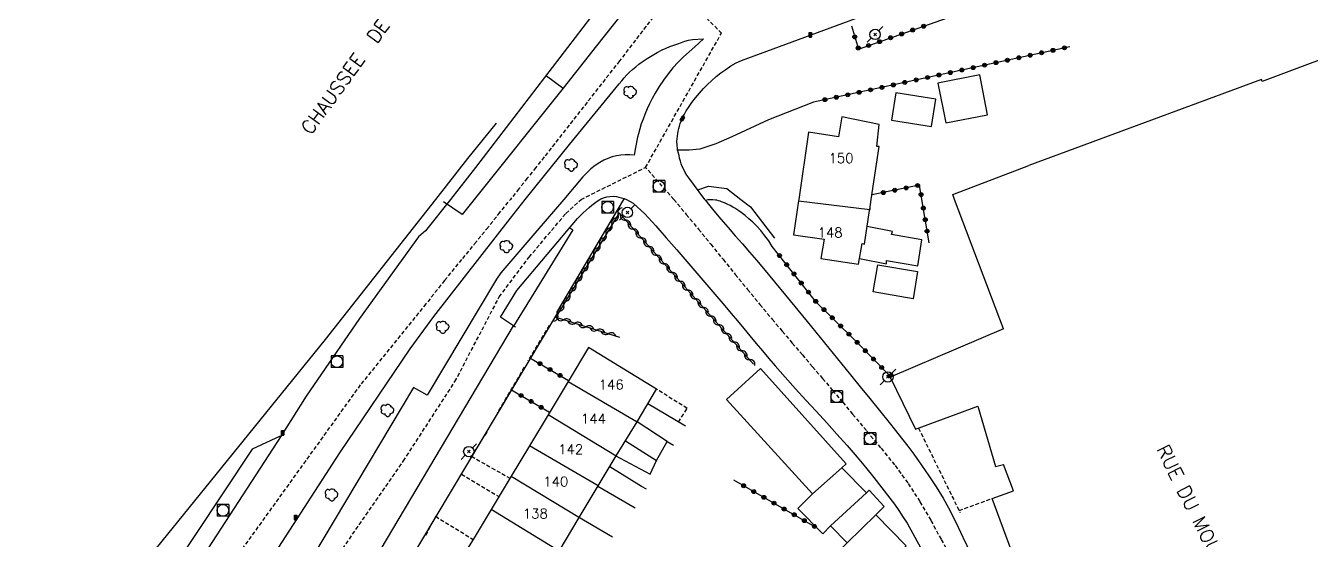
# Model space of a CAD drawing. Header units: millimetres. Extents: x 146998 to 148000, y 143999 to 145000.
# Drawn here: x 147505.5 to 147670.8, y 144127.2 to 144193.3 of the extents above; entities that cross this region are included whole.
import ezdxf
from ezdxf.enums import TextEntityAlignment as Align

# ---------------------------------------------------------------- set-up
doc = ezdxf.new("R2010")
doc.units = ezdxf.units.MM
doc.linetypes.add('DASHED', pattern=[0.75, 0.5, -0.25])
doc.layers.get('0').update_dxf_attribs({"linetype": 'CONTINUOUS'})
for name, color, linetype in [('W0001', 6, 'DASHED'), ('W0006', 2, 'CONTINUOUS'), ('W0008', 7, 'CONTINUOUS'), ('W0014', 7, 'CONTINUOUS'), ('W0017', 7, 'CONTINUOUS'), ('W0021', 2, 'CONTINUOUS'), ('W0101', 7, 'CONTINUOUS'), ('W0104', 1, 'CONTINUOUS'), ('W0112', 1, 'DASHED'), ('W0211', 2, 'CONTINUOUS'), ('W0300', 7, 'CONTINUOUS'), ('W0310', 3, 'CONTINUOUS'), ('W0322', 7, 'CONTINUOUS'), ('W0323', 7, 'CONTINUOUS'), ('W0401', 7, 'CONTINUOUS'), ('W0420', 7, 'CONTINUOUS'), ('W0473', 7, 'CONTINUOUS'), ('W0989', 7, 'CONTINUOUS'), ('W0991', 7, 'CONTINUOUS'), ('W1102', 7, 'CONTINUOUS')]:
    doc.layers.add(name, color=color, linetype=linetype)
doc.styles.get("Standard").update_dxf_attribs({"font": 'romans.shx', "width": 0.85})

# ---------------------------------------------------------------- blocks, each defined once
blk = doc.blocks.new('T401')
for p, q in [((-0.3, 0.3), (0, 0.3)), ((-0.3, -0.25), (-0.3, 0.3)), ((-0.3, 0.15), (0, 0.15)), ((-0.3, 0), (0, 0)), ((0, 0.3), (0, -0.25)), ((-0.3, -0.15), (0, -0.15)), ((-0.3, -0.25), (-0.3, -0.3)), ((-0.3, -0.3), (0, -0.3)), ((0, -0.3), (0, -0.25))]:
    blk.add_line(p, q)
blk = doc.blocks.new('T300')
for p, q in [((-0.8, 0.51), (-0.86, 0.34)), ((-0.86, 0.34), (-0.86, 0.17)), ((-0.86, 0.17), (-0.74, 0.06)), ((-0.69, 0.63), (-0.8, 0.51)), ((-0.8, -0.06), (-0.74, 0.06)), ((-0.74, 0.06), (-0.69, 0.11)), ((-0.57, 0.69), (-0.69, 0.63)), ((-0.46, 0.69), (-0.57, 0.69)), ((-0.29, 0.63), (-0.46, 0.69)), ((-0.29, 0.63), (-0.17, 0.74)), ((-0.23, 0.57), (-0.29, 0.63)), ((-0.17, 0.74), (-0.06, 0.8)), ((-0.06, 0.8), (0.06, 0.8)), ((0.06, 0.8), (0.23, 0.74)), ((0.23, 0.74), (0.34, 0.63)), ((0.34, 0.63), (0.4, 0.51)), ((0.46, 0.46), (0.34, 0.46)), ((0.4, 0.51), (0.4, 0.46)), ((0.57, 0.4), (0.46, 0.46)), ((0.57, 0.4), (0.69, 0.29)), ((0.69, 0.29), (0.74, 0.17)), ((0.74, 0.06), (0.69, -0.17)), ((0.74, 0.17), (0.74, 0.06)), ((-0.8, -0.17), (-0.8, -0.06)), ((-0.8, -0.23), (-0.8, -0.17)), ((-0.74, -0.34), (-0.8, -0.23)), ((-0.69, -0.4), (-0.74, -0.34)), ((-0.51, -0.46), (-0.69, -0.4)), ((-0.4, -0.46), (-0.51, -0.46)), ((-0.4, -0.46), (-0.34, -0.46)), ((-0.34, -0.46), (-0.34, -0.4)), ((-0.34, -0.51), (-0.34, -0.46)), ((-0.29, -0.63), (-0.34, -0.51)), ((-0.17, -0.74), (-0.29, -0.63)), ((-0.06, -0.8), (-0.17, -0.74)), ((0.06, -0.8), (-0.06, -0.8)), ((0.17, -0.74), (0.06, -0.8)), ((0.23, -0.69), (0.17, -0.74)), ((0.29, -0.46), (0.23, -0.46)), ((0.29, -0.63), (0.23, -0.69)), ((0.46, -0.4), (0.29, -0.46)), ((0.34, -0.51), (0.29, -0.63)), ((0.34, -0.51), (0.34, -0.46)), ((0.57, -0.34), (0.46, -0.4)), ((0.63, -0.29), (0.57, -0.34)), ((0.69, -0.17), (0.63, -0.29))]:
    blk.add_line(p, q)
blk = doc.blocks.new('T420')
for p, q in [((0.75, 0.75), (-0.75, 0.75)), ((-0.75, 0.75), (-0.75, -0.75)), ((0.75, 0.75), (0.75, -0.75)), ((0.75, -0.75), (-0.75, -0.75))]:
    blk.add_line(p, q)
blk.add_ellipse((0, 0), major_axis=(-0.53, 0.53), ratio=1, start_param=3.926991, end_param=10.210176)
blk = doc.blocks.new('T473')
for p, q in [((-0.166667, 0.166667), (0.166667, -0.166667)), ((-0.166667, -0.166667), (0.166667, 0.166667)), ((0.500001, 0.500001), (1.000002, 1.000002)), ((-1.000002, -1.000002), (-0.500001, -0.500001))]:
    blk.add_line(p, q)
blk.add_ellipse((0, 0), major_axis=(0.471405, 0.471405), ratio=1, start_param=5.4977871438, end_param=11.780972451)
blk = doc.blocks.new('t323o')
at = {"color": 0, "linetype": 'Continuous'}
for radius in [0.25, 0.15]:
    blk.add_circle((0, 0), radius, dxfattribs=at)
blk = doc.blocks.new('t310o')
at = {"color": 0, "linetype": 'Continuous'}
for centre, start, end in [((-0.5, 0.38), 216.8699, 323.1304), ((0.5, -0.37), 36.8699, 143.1303)]:
    blk.add_arc(centre, 0.625, start, end, dxfattribs=at)
blk = doc.blocks.new('t322o')
at = {"color": 0, "linetype": 'Continuous'}
for radius in [0.25, 0.15]:
    blk.add_circle((0, 0), radius, dxfattribs=at)

msp = doc.modelspace()

# ---------------------------------------------------------------- linework, layer by layer
at = {"layer": 'W0001'}
for points in [[(147589.16, 144198.33), (147586.15, 144194.43), (147581.83, 144188.79)], [(147585.18, 144175.11), (147594.93, 144192.34), (147589.16, 144198.33)], [(147581.83, 144188.79), (147572.15, 144176.45), (147571.07, 144175.09), (147569.98, 144173.72), (147568.9, 144172.36), (147567.81, 144171)], [(147576.89, 144171), (147585.18, 144175.11)], [(147588.82, 144171), (147585.18, 144175.11)], [(147517.91, 144080.13), (147529.55, 144093.74), (147537.87, 144112.1), (147545.82, 144125.5), (147554.06, 144137.39), (147560.68, 144147.6), (147566.37, 144158.46), (147570.21, 144163.58), (147574.94, 144169.2), (147576.89, 144171)], [(147559.35, 144160.59), (147561.67, 144163.39), (147563.21, 144165.29), (147564.74, 144167.19), (147566.28, 144169.09), (147567.81, 144171)], [(147588.82, 144171), (147590.41, 144169.08), (147591.99, 144167.16), (147593.57, 144165.23), (147595.14, 144163.3), (147596.71, 144161.37), (147598.29, 144159.44), (147599.87, 144157.51), (147601.46, 144155.6), (147602.75, 144154.06), (147604.04, 144152.54), (147605.34, 144151.02), (147606.64, 144149.5), (147607.94, 144147.99), (147609.23, 144146.46), (147610.52, 144144.93), (147611.8, 144143.4), (147613.63, 144141.21), (147615.46, 144139.02), (147617.25, 144136.8), (147618.94, 144134.49), (147620.45, 144132.15), (147621.85, 144129.74), (147623.19, 144127.3), (147624.53, 144124.86)], [(147559.35, 144160.59), (147556.95, 144157.57), (147548.51, 144147.17), (147528.04, 144118.76), (147519.12, 144106.5)]]:
    msp.add_lwpolyline(points, dxfattribs=at)
at = {"layer": 'W0006'}
for points in [[(147673.41, 144325.3), (147675.56, 144323.88), (147662.54, 144306.03), (147648.84, 144287.01), (147634.95, 144267.61), (147624.18, 144252.57), (147608.04, 144230.18), (147595.07, 144212.12), (147585.46, 144199.09), (147578.89, 144190.74), (147574.6, 144185.3)], [(147538.22, 144140.57), (147534.62, 144138.91), (147523.59, 144122.33), (147523.13, 144117.96)]]:
    msp.add_lwpolyline(points, dxfattribs=at)
at = {"layer": 'W0008'}
for points in [[(147597.8, 144220.11), (147563.32, 144175.08)], [(147590.75, 144173.78), (147590.5, 144174.11), (147590.28, 144174.47), (147590.08, 144174.83), (147589.9, 144175.21), (147589.76, 144175.56), (147589.65, 144175.91), (147589.56, 144176.28), (147589.48, 144176.64), (147589.38, 144177.08), (147589.3, 144177.53), (147589.23, 144177.98), (147589.22, 144178.44), (147589.24, 144178.78), (147589.27, 144179.11), (147589.32, 144179.45), (147589.38, 144179.78), (147589.45, 144180.1), (147589.54, 144180.43), (147589.64, 144180.75), (147589.75, 144181.07), (147589.94, 144181.53), (147590.17, 144181.97), (147590.42, 144182.4), (147590.69, 144182.82), (147591.14, 144183.45), (147591.61, 144184.07), (147592.11, 144184.66), (147592.64, 144185.23), (147593.16, 144185.77), (147593.7, 144186.29), (147594.26, 144186.79), (147594.86, 144187.26), (147595.48, 144187.71), (147596.13, 144188.15), (147596.81, 144188.54), (147597.53, 144188.85), (147615.41, 144195.43)], [(147569.72, 144171), (147575.39, 144178.04), (147581.8, 144185.86), (147582.12, 144186.24), (147582.43, 144186.63), (147582.76, 144187), (147583.11, 144187.36), (147583.5, 144187.71), (147583.91, 144188.05), (147584.33, 144188.37), (147584.76, 144188.67), (147585.38, 144189.09), (147586.01, 144189.48), (147586.66, 144189.86), (147587.33, 144190.2), (147587.82, 144190.42), (147588.32, 144190.63), (147588.82, 144190.81), (147589.33, 144190.99), (147589.78, 144191.15), (147590.24, 144191.32), (147590.72, 144191.45), (147591.2, 144191.53), (147592.62, 144191.62), (147591.5, 144190.61), (147590.78, 144189.96), (147590.06, 144189.3), (147589.36, 144188.62), (147588.7, 144187.91), (147588.07, 144187.13), (147587.48, 144186.32), (147586.93, 144185.49), (147586.41, 144184.64), (147586.04, 144183.98), (147585.7, 144183.3), (147585.39, 144182.62), (147585.09, 144181.93), (147584.85, 144181.31), (147584.63, 144180.69), (147584.43, 144180.06), (147584.25, 144179.42), (147584.15, 144178.99), (147584.06, 144178.55), (147583.98, 144178.11), (147583.9, 144177.67), (147583.71, 144176.68), (147583.14, 144176.73), (147582.57, 144176.73), (147582.01, 144176.68), (147581.44, 144176.58), (147580.89, 144176.45), (147580.35, 144176.26), (147579.83, 144176.03), (147579.32, 144175.76), (147578.72, 144175.36), (147578.15, 144174.92), (147577.62, 144174.43), (147577.13, 144173.9), (147574.66, 144171)], [(147563.32, 144175.08), (147560.09, 144171)], [(147592.79, 144171), (147590.75, 144173.78)], [(147574.66, 144171), (147571.21, 144166.96), (147566.57, 144161.55), (147566.01, 144160.76), (147557.09, 144145.83), (147555.34, 144146.85), (147524.64, 144095.36), (147526.32, 144094.34), (147519.71, 144083.24)], [(147520.81, 144079.21), (147522.9, 144082.78), (147524.8, 144081.65), (147568.19, 144154.74), (147566.52, 144155.85), (147568.62, 144159.29), (147576.45, 144168.53), (147576.8, 144168.92), (147577.17, 144169.29), (147577.55, 144169.63), (147577.95, 144169.97), (147578.28, 144170.24), (147578.61, 144170.51), (147578.96, 144170.77), (147579.32, 144171)], [(147560.09, 144171), (147556.91, 144166.97), (147556, 144166.21), (147548.39, 144155.7), (147541.57, 144145.73), (147538.32, 144140.64), (147528.4, 144125.35)], [(147534.36, 144120.63), (147540.39, 144129.96), (147545.88, 144138.42), (147554.92, 144151.82), (147557.95, 144155.95), (147567.8, 144168.58), (147569.7, 144170.98), (147569.72, 144171)], [(147579.32, 144171), (147579.43, 144171.06), (147579.55, 144171.11), (147579.67, 144171.16), (147579.78, 144171.21), (147580.19, 144171.32), (147580.6, 144171.39), (147581.02, 144171.4), (147581.44, 144171.36), (147581.76, 144171.3), (147582.09, 144171.22), (147582.41, 144171.12), (147582.72, 144171)], [(147582.72, 144171), (147583.57, 144170.52)], [(147592.79, 144171), (147592.86, 144170.9), (147592.94, 144170.81), (147593.02, 144170.71), (147593.1, 144170.62), (147593.97, 144169.53), (147594.87, 144168.45), (147595.78, 144167.39), (147596.7, 144166.34), (147597.62, 144165.29), (147598.54, 144164.23), (147599.46, 144163.18), (147600.36, 144162.11), (147603.18, 144158.71), (147605.97, 144155.3), (147608.75, 144151.88), (147611.53, 144148.46), (147612.77, 144146.93), (147614.02, 144145.4), (147615.25, 144143.87), (147616.48, 144142.34), (147617.29, 144141.32), (147618.09, 144140.31), (147618.89, 144139.29), (147619.66, 144138.25), (147620.65, 144136.87), (147621.61, 144135.48), (147622.55, 144134.06), (147623.43, 144132.61), (147624.12, 144131.39), (147624.77, 144130.14), (147625.38, 144128.88), (147625.95, 144127.59)], [(147625.95, 144127.59), (147627.56, 144124.32), (147629.16, 144121.05), (147630.76, 144117.77), (147632.36, 144114.5), (147633.62, 144111.89), (147634.88, 144109.28), (147636.14, 144106.67), (147637.4, 144104.06), (147638.32, 144102.19), (147639.26, 144100.33), (147640.17, 144098.45), (147641.03, 144096.55), (147641.6, 144095.13), (147642.14, 144093.7), (147642.65, 144092.26), (147643.12, 144090.8)]]:
    msp.add_lwpolyline(points, dxfattribs=at)
at = {"layer": 'W0014'}
for points in [[(147558.21, 144171), (147562.34, 144176.25), (147566.01, 144180.8)], [(147495.6, 144093.3), (147544.03, 144153), (147558.21, 144171)], [(147582.35, 144171), (147573.71, 144156.45), (147573.87, 144156.42), (147548.48, 144113.99)], [(147582.42, 144171.11), (147582.35, 144171)], [(147583.57, 144170.52), (147585.09, 144169.13), (147586.5, 144167.62), (147587.84, 144166.05), (147589.18, 144164.5), (147590.74, 144162.71), (147592.29, 144160.92), (147593.83, 144159.12), (147595.37, 144157.32), (147596.18, 144156.36), (147596.99, 144155.4), (147597.79, 144154.43), (147598.6, 144153.46), (147599.4, 144152.49), (147600.21, 144151.53), (147601.02, 144150.57), (147601.84, 144149.62), (147603.14, 144148.14), (147604.46, 144146.67), (147605.79, 144145.22), (147607.12, 144143.77), (147608.46, 144142.31), (147609.78, 144140.85), (147611.09, 144139.38), (147612.37, 144137.88), (147613.45, 144136.59), (147614.52, 144135.28), (147615.56, 144133.96), (147616.58, 144132.61), (147617.16, 144131.83), (147617.73, 144131.03), (147618.27, 144130.22), (147618.79, 144129.39), (147620.52, 144126.29)], [(147575.45, 144167.36), (147575.82, 144167.07), (147568.21, 144154.73), (147568.47, 144154.62)]]:
    msp.add_lwpolyline(points, dxfattribs=at)
at = {"layer": 'W0017'}
for points in [[(147606.77, 144183.49), (147601, 144181.21), (147596.26, 144179.06), (147594.22, 144178.12), (147592.16, 144177.45), (147590.77, 144177.31), (147589.2, 144177.34)], [(147591.89, 144172.22), (147593.26, 144172.71), (147595.64, 144172.41), (147597.43, 144171)], [(147597.43, 144171), (147598.65, 144170.04), (147601.74, 144166.01)]]:
    msp.add_lwpolyline(points, dxfattribs=at)
at = {"layer": 'W0021'}
for points in [[(147572.43, 144186.86), (147574.6, 144185.3), (147563.15, 144171)], [(147563.15, 144171), (147561.61, 144169.08), (147559.2, 144170.7)]]:
    msp.add_lwpolyline(points, dxfattribs=at)
at = {"layer": 'W0101'}
for points in [[(147758.14, 144220.25), (147738.98, 144213.26), (147738.99, 144213.26), (147691.21, 144195.77), (147691.1, 144196.13), (147664.45, 144186.17), (147664.36, 144186.41), (147634.46, 144175.36)], [(147614.18, 144171), (147615.2, 144177.78), (147614.89, 144177.8), (147615.19, 144180.62), (147610.39, 144181.6), (147609.99, 144179.05), (147606.14, 144179.66)], [(147606.14, 144179.66), (147604.87, 144171)], [(147624.9, 144171), (147624.67, 144171.61), (147634.46, 144175.36)], [(147604.84, 144170.81), (147604.2, 144166.46), (147608.13, 144165.9), (147607.71, 144163.42), (147612.56, 144162.69), (147613.01, 144165.35), (147613.32, 144165.26), (147613.97, 144169.58)], [(147604.87, 144171), (147604.84, 144170.81)], [(147613.99, 144169.69), (147614.18, 144171)], [(147631.17, 144154.36), (147624.9, 144171)], [(147613.97, 144169.58), (147613.99, 144169.69)], [(147631.17, 144154.36), (147616.62, 144148.16)], [(147577.84, 144151.98), (147575.22, 144147.62)], [(147584.08, 144142.44), (147586.58, 144146.62), (147577.84, 144151.98)], [(147575.22, 144147.62), (147572.79, 144143.55)], [(147616.62, 144148.15), (147619.86, 144141.48)], [(147619.86, 144141.48), (147627.89, 144144.45), (147630.17, 144136.68), (147631.2, 144136.93)], [(147572.79, 144143.55), (147570.26, 144139.34)], [(147581.42, 144138.03), (147584.08, 144142.44)], [(147570.26, 144139.34), (147567.92, 144135.45)], [(147579.1, 144134.21), (147581.42, 144138.03)], [(147629.75, 144132.56), (147632.46, 144133.55), (147631.2, 144136.93)], [(147567.92, 144135.45), (147565.32, 144131.14)], [(147576.66, 144130.14), (147578.82, 144133.76), (147579.1, 144134.21)], [(147644.89, 144091.52), (147629.75, 144132.56)], [(147565.32, 144131.14), (147563, 144127.28)], [(147574.09, 144125.81), (147576.66, 144130.14)], [(147563, 144127.28), (147560.46, 144123.23)]]:
    msp.add_lwpolyline(points, dxfattribs=at)
at = {"layer": 'W0104'}
for points in [[(147628.14, 144187.01), (147622.75, 144185.94), (147623.76, 144180.82), (147629.15, 144181.88)], [(147622.5, 144183.86), (147617.36, 144184.71), (147616.78, 144181.2), (147621.92, 144180.35)], [(147615.03, 144162.59), (147620.14, 144161.73), (147619.56, 144158.24), (147614.44, 144159.11)], [(147599.97, 144149.28), (147610.97, 144137.01), (147610.43, 144136.53), (147613.58, 144133.29), (147613.91, 144133.62), (147615.86, 144131.56), (147614.77, 144130.45), (147618.68, 144126.49), (147614.56, 144122.5), (147612.65, 144124.42), (147611.85, 144123.56), (147609.82, 144125.61), (147611.08, 144126.86), (147608.95, 144129.04), (147607.98, 144128.03), (147604.74, 144131.27), (147606.62, 144133.17), (147595.6, 144145.28)]]:
    msp.add_lwpolyline(points, close=True, dxfattribs=at)
for points in [[(147612.68, 144163.39), (147616.16, 144162.72), (147616.14, 144163.13), (147620.16, 144162.48), (147620.68, 144165.79), (147616.8, 144166.47), (147616.92, 144166.86), (147613.66, 144167.51)], [(147590.3, 144141.88), (147585.45, 144144.74)], [(147587.94, 144139.88), (147584.08, 144142.44)], [(147581.26, 144138.09), (147585.75, 144135.71), (147586.6, 144137.47), (147587.94, 144139.88), (147588.77, 144139.4)], [(147582.6, 144139.98), (147586.6, 144137.47)], [(147585.29, 144133.76), (147584.67, 144134.1), (147580.58, 144136.65)], [(147610.43, 144136.53), (147606.62, 144133.17)], [(147579.06, 144134.16), (147583.83, 144131.38)], [(147608.95, 144129.04), (147613.58, 144133.29)], [(147576.47, 144130.26), (147580.95, 144127.63)], [(147614.77, 144130.45), (147611.08, 144126.86)]]:
    msp.add_lwpolyline(points, dxfattribs=at)
at = {"layer": 'W0112'}
for points in [[(147572.78, 144154.81), (147570.04, 144150.21)], [(147569.59, 144149.44), (147566.11, 144143.56)], [(147589.42, 144142.39), (147590.52, 144144.15), (147586.38, 144146.74)], [(147564.77, 144141.11), (147562.65, 144137.78)], [(147620.26, 144141.62), (147625.6, 144130.78)], [(147562.79, 144138), (147567.75, 144135.17)], [(147561.51, 144135.69), (147566.33, 144132.81)], [(147625.49, 144131.01), (147629.77, 144132.57)], [(147558.2, 144130.28), (147556.87, 144127.81)], [(147558.2, 144130.28), (147563.02, 144127.31)]]:
    msp.add_lwpolyline(points, dxfattribs=at)
at = {"layer": 'W0211'}
msp.add_lwpolyline([(147601.46, 144164.95), (147601.01, 144165.66), (147600.52, 144166.34), (147599.99, 144167), (147599.43, 144167.62), (147598.96, 144168.08), (147598.47, 144168.51), (147597.97, 144168.92), (147597.45, 144169.32), (147597.19, 144169.51), (147596.93, 144169.69), (147596.66, 144169.86), (147596.38, 144170.02), (147596.04, 144170.21), (147595.68, 144170.39), (147595.32, 144170.55), (147594.96, 144170.7), (147594.76, 144170.77), (147594.56, 144170.83), (147594.36, 144170.89), (147594.15, 144170.92), (147593.83, 144170.95), (147593.51, 144170.95), (147593.19, 144170.93), (147592.87, 144170.88)], dxfattribs=at)
at = {"layer": 'W0310'}
msp.add_lwpolyline([(147599.07, 144149.85), (147581.77, 144169.26), (147573.65, 144155.85), (147581.84, 144153.3)], dxfattribs=at)
at = {"layer": 'W0322'}
msp.add_lwpolyline([(147616.71, 144148.19), (147612.01, 144153.01), (147607.16, 144157.77), (147601.46, 144164.95)], dxfattribs=at)
at = {"layer": 'W0323'}
for points in [[(147611.63, 144193.31), (147612.55, 144190.32), (147626.32, 144195.14), (147641.52, 144199.68), (147655.23, 144203.7)], [(147639.72, 144190.62), (147606.77, 144183.49)], [(147620.7, 144171), (147620.4, 144172.84), (147614.27, 144171.57)], [(147621.62, 144165.44), (147620.7, 144171)], [(147570.31, 144150.66), (147575.29, 144147.74)], [(147567.88, 144146.56), (147572.85, 144143.64)], [(147596.49, 144134.96), (147607.2, 144128.8)]]:
    msp.add_lwpolyline(points, dxfattribs=at)
at = {"layer": 'W1102'}
for points in [[(147604.84, 144170.81), (147613.99, 144169.69)], [(147614.02, 144169.84), (147613.99, 144169.69)], [(147575.21, 144147.61), (147584.08, 144142.44)], [(147581.4, 144138), (147572.66, 144143.33)], [(147579.1, 144134.21), (147570.26, 144139.34)], [(147567.92, 144135.45), (147576.67, 144130.14)], [(147574.09, 144125.81), (147565.32, 144131.14)]]:
    msp.add_lwpolyline(points, dxfattribs=at)

# ---------------------------------------------------------------- block references
at = {"layer": 'W0300'}
for p in [(147583.24, 144184.77), (147575.64, 144175.4), (147567.32, 144164.92), (147559.13, 144154.57), (147552.03, 144143.87), (147544.86, 144133.03)]:
    msp.add_blockref('T300', p, dxfattribs=at)
at = {"layer": 'W0310'}
for p, rotation in [((147581.64, 144169.05), 238.8243257890451), ((147582.6, 144168.32), 131.7124021336102), ((147580.09, 144166.49), 238.8243257890451), ((147580.86, 144167.77), 238.8243257890451), ((147583.6, 144167.2), 131.7124021336102), ((147579.31, 144165.2), 238.8243257890451), ((147584.6, 144166.08), 131.7124021336102), ((147585.6, 144164.96), 131.7124021336102), ((147578.53, 144163.92), 238.8243257890451), ((147586.59, 144163.84), 131.7124021336102), ((147576.98, 144161.35), 238.8243257890451), ((147577.76, 144162.64), 238.8243257890451), ((147587.59, 144162.72), 131.7124021336102), ((147588.59, 144161.6), 131.7124021336102), ((147576.2, 144160.07), 238.8243257890451), ((147589.59, 144160.48), 131.7124021336102), ((147575.43, 144158.78), 238.8243257890451), ((147590.59, 144159.36), 131.7124021336102), ((147591.59, 144158.24), 131.7124021336102), ((147574.65, 144157.5), 238.8243257890451), ((147592.58, 144157.12), 131.7124021336102), ((147573.88, 144156.22), 238.8243257890451), ((147574.68, 144155.53), 342.7193527157106), ((147593.58, 144156), 131.7124021336102), ((147594.58, 144154.88), 131.7124021336102), ((147576.11, 144155.09), 342.7193527157106), ((147577.54, 144154.64), 342.7193527157106), ((147578.97, 144154.2), 342.7193527157106), ((147580.4, 144153.75), 342.7193527157106), ((147595.58, 144153.77), 131.7124021336102), ((147596.58, 144152.65), 131.7124021336102), ((147597.57, 144151.53), 131.7124021336102), ((147598.57, 144150.41), 131.7124021336102)]:
    msp.add_blockref('t310o', p, dxfattribs=dict(at, rotation=rotation))
at = {"layer": 'W0322'}
for p, rotation in [((147602.4, 144163.78), 128.4030227130207), ((147603.33, 144162.6), 128.4030227130207), ((147604.26, 144161.43), 128.4030227130207), ((147605.19, 144160.25), 128.4030227130207), ((147606.12, 144159.08), 128.4030227130207), ((147607.06, 144157.9), 128.4030227130207), ((147608.11, 144156.84), 135.5179878430777), ((147609.18, 144155.79), 135.5179878430777), ((147610.25, 144154.74), 135.5179878430777), ((147611.32, 144153.68), 135.5179878430777), ((147612.38, 144152.63), 134.2889614111938), ((147613.43, 144151.55), 134.2889614111938), ((147614.48, 144150.48), 134.2889614111938), ((147615.53, 144149.4), 134.2889614111938), ((147616.57, 144148.33), 134.2889614111938)]:
    msp.add_blockref('t322o', p, dxfattribs=dict(at, rotation=rotation))
at = {"layer": 'W0323'}
for p, rotation in [((147612.07, 144191.88), 287.2077006842351), ((147616.68, 144191.77), 19.29004621925351), ((147618.1, 144192.26), 19.29004621925351), ((147619.51, 144192.76), 19.29004621925351), ((147620.93, 144193.25), 19.29004621925351), ((147612.52, 144190.45), 287.2077006842351), ((147613.85, 144190.77), 19.29004621925351), ((147615.26, 144191.27), 19.29004621925351), ((147637.55, 144190.15), 192.2065746549209), ((147639.02, 144190.47), 192.2065746549209), ((147630.22, 144188.57), 192.2065746549209), ((147631.69, 144188.88), 192.2065746549209), ((147633.16, 144189.2), 192.2065746549209), ((147634.62, 144189.52), 192.2065746549209), ((147636.09, 144189.84), 192.2065746549209), ((147622.89, 144186.98), 192.2065746549209), ((147624.36, 144187.3), 192.2065746549209), ((147625.83, 144187.62), 192.2065746549209), ((147627.29, 144187.93), 192.2065746549209), ((147628.76, 144188.25), 192.2065746549209), ((147615.56, 144185.39), 192.2065746549209), ((147617.03, 144185.71), 192.2065746549209), ((147618.5, 144186.03), 192.2065746549209), ((147619.96, 144186.35), 192.2065746549209), ((147621.43, 144186.66), 192.2065746549209), ((147608.23, 144183.81), 192.2065746549209), ((147609.7, 144184.13), 192.2065746549209), ((147611.17, 144184.44), 192.2065746549209), ((147612.63, 144184.76), 192.2065746549209), ((147614.1, 144185.08), 192.2065746549209), ((147617.21, 144172.18), 191.654456654291), ((147618.68, 144172.48), 191.654456654291), ((147620.15, 144172.79), 191.654456654291), ((147615.74, 144171.88), 191.654456654291), ((147620.6, 144171.62), 99.3378920483793), ((147620.89, 144169.88), 99.33789204835134), ((147621.13, 144168.4), 99.33789204835134), ((147621.37, 144166.92), 99.33789204835134), ((147571.6, 144149.9), 329.6320953693506), ((147572.89, 144149.14), 329.6320953693506), ((147574.19, 144148.38), 329.6320953693506), ((147569.18, 144145.8), 329.5329412415585), ((147570.47, 144145.04), 329.5329412415585), ((147571.76, 144144.28), 329.5329412415585), ((147597.79, 144134.21), 330.1413714191476), ((147599.09, 144133.46), 330.1413714191476), ((147600.39, 144132.72), 330.1413714191476), ((147601.69, 144131.97), 330.1413714191476), ((147602.99, 144131.22), 330.1413714191476), ((147604.29, 144130.48), 330.1413714191476), ((147605.59, 144129.73), 330.1413714191476), ((147606.89, 144128.98), 330.1413714191476)]:
    msp.add_blockref('t323o', p, dxfattribs=dict(at, rotation=rotation))
at = {"layer": 'W0401'}
for p in [(147606.51, 144192.13), (147538.67, 144140.99), (147540.36, 144130.11)]:
    msp.add_blockref('T401', p, dxfattribs=at)
at = {"layer": 'W0401', "rotation": 150.4156999596721}
msp.add_blockref('T401', (147589.79, 144181.46), dxfattribs=at)
at = {"layer": 'W0420'}
for p in [(147586.89, 144172.67), (147580.3, 144169.98), (147545.51, 144150.14), (147609.75, 144145.64), (147614.04, 144140.27), (147530.85, 144131.05)]:
    msp.add_blockref('T420', p, dxfattribs=at)
at = {"layer": 'W0473'}
for p in [(147614.68, 144192.2), (147582.85, 144169.33), (147616.33, 144148.19), (147562.46, 144138.6)]:
    msp.add_blockref('T473', p, dxfattribs=at)

# ---------------------------------------------------------------- texts
at = {"layer": 'W0989'}
for s, rotation, p in [('CHAUSSEE  DE  BRUXELLES  ', 54.1836, (147542.16, 144179.18)), ('RUE DU MOULIN AU BLEU  ', 296.6103, (147650.79, 144138.9))]:
    msp.add_text(s, height=1.75, rotation=rotation, dxfattribs=at).set_placement(p)
at = {"layer": 'W0991'}
for s, p in [('150', (147610.31, 144176.3)), ('148', (147608.9, 144166.75)), ('146', (147580.76, 144147.21)), ('144', (147578.48, 144142.81)), ('142', (147575.56, 144138.88)), ('140', (147573.64, 144134.74)), ('138', (147571.01, 144130.63))]:
    msp.add_text(s, height=1.25, dxfattribs=at).set_placement(p, align=Align.MIDDLE_CENTER)

doc.saveas('drawing.dxf')
